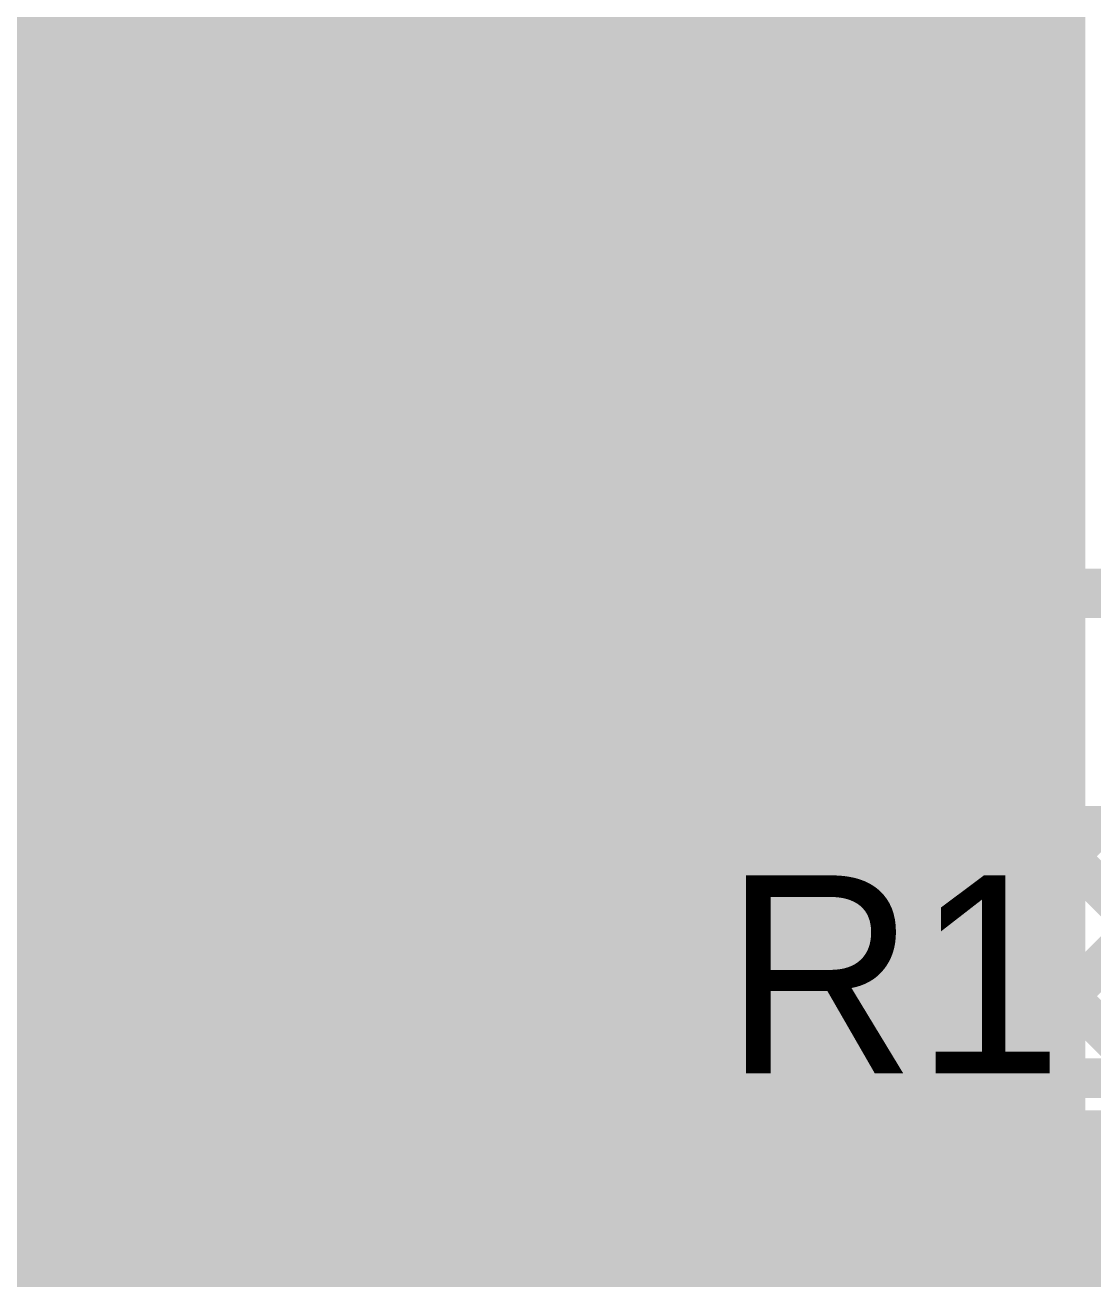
# Model space of a CAD drawing. Header units: millimetres. Extents: x 0.84 to 3.69, y 1.83 to 3.72.
# Drawn here: x 1.3447 to 1.5605, y 2.6864 to 2.9399 of the extents above; entities that cross this region are included whole.
import ezdxf

# ---------------------------------------------------------------- set-up
doc = ezdxf.new("R2010")
doc.units = ezdxf.units.MM
doc.header["$MEASUREMENT"] = 0
for name, color, linetype in [('BottomLayer', 5, 'Continuous'), ('BottomPaste', 16, 'Continuous'), ('BottomSolder', 6, 'Continuous'), ('TopLayer', 1, 'Continuous'), ('TopOverlay', 2, 'Continuous'), ('TopPaste', 8, 'Continuous'), ('TopSolder', 216, 'Continuous')]:
    doc.layers.add(name, color=color, linetype=linetype)

# ---------------------------------------------------------------- blocks, each defined once
blk = doc.blocks.new('IHLP2525CZER3R3M01_10')
at = {"layer": 'TopLayer'}
blk.add_solid([(-0.1635, -0.0675), (-0.0685, -0.0675), (-0.1635, 0.0675), (-0.0685, 0.0675)], dxfattribs=at)
at = {"layer": 'TopOverlay', "const_width": 0.005}
for points in [[(-0.138, -0.074), (-0.138, -0.131)], [(-0.138, -0.131), (0.142, -0.131)]]:
    blk.add_lwpolyline(points, dxfattribs=at)
at = {"layer": 'TopOverlay', "const_width": 0.0025}
for points in [[(-0.13925, -0.074, 1), (-0.13675, -0.074, 1)], [(-0.13925, -0.131, 1), (-0.13675, -0.131, 1)], [(-0.13925, -0.131, 1), (-0.13675, -0.131, 1)]]:
    blk.add_lwpolyline(points, format="xyb", close=True, dxfattribs=at)
at = {"layer": 'TopPaste'}
blk.add_solid([(-0.1635, -0.0675), (-0.0685, -0.0675), (-0.1635, 0.0675), (-0.0685, 0.0675)], dxfattribs=at)
at = {"layer": 'TopSolder'}
blk.add_solid([(-0.1675, -0.0715), (-0.0645, -0.0715), (-0.1675, 0.0715), (-0.0645, 0.0715)], dxfattribs=at)
blk = doc.blocks.new('14_VQFN__3_5_3_5__36')
at = {"layer": 'TopLayer'}
for points in [[(-0.02402, 0.05118), (-0.02402, 0.08465), (-0.03504, 0.05118), (-0.03504, 0.08465)], [(0.03504, 0.05118), (0.03504, 0.08465), (0.02402, 0.05118), (0.02402, 0.08465)], [(-0.03371, 0.05522), (0.01353, 0.05522), (-0.03371, 0.06677), (0.01353, 0.06677)], [(-0.01403, 0.05522), (0.03322, 0.05522), (-0.01403, 0.06677), (0.03322, 0.06677)], [(-0.05118, 0.03386), (-0.05118, 0.04488), (-0.08465, 0.03386), (-0.08465, 0.04488)], [(0.08465, 0.03386), (0.08465, 0.04488), (0.05118, 0.03386), (0.05118, 0.04488)], [(0.04035, -0.04035), (0.04035, 0.04035), (-0.04035, -0.04035), (-0.04035, 0.04035)], [(-0.05118, 0.01417), (-0.05118, 0.0252), (-0.08465, 0.01417), (-0.08465, 0.0252)], [(0.08465, 0.01417), (0.08465, 0.0252), (0.05118, 0.01417), (0.05118, 0.0252)], [(-0.05118, -0.00551), (-0.05118, 0.00551), (-0.08465, -0.00551), (-0.08465, 0.00551)], [(0.08465, -0.00551), (0.08465, 0.00551), (0.05118, -0.00551), (0.05118, 0.00551)], [(-0.05118, -0.0252), (-0.05118, -0.01417), (-0.08465, -0.0252), (-0.08465, -0.01417)], [(0.08465, -0.0252), (0.08465, -0.01417), (0.05118, -0.0252), (0.05118, -0.01417)], [(-0.05118, -0.04488), (-0.05118, -0.03386), (-0.08465, -0.04488), (-0.08465, -0.03386)], [(0.08465, -0.04488), (0.08465, -0.03386), (0.05118, -0.04488), (0.05118, -0.03386)], [(-0.02402, -0.08465), (-0.02402, -0.05118), (-0.03504, -0.08465), (-0.03504, -0.05118)], [(0.03504, -0.08465), (0.03504, -0.05118), (0.02402, -0.08465), (0.02402, -0.05118)], [(-0.03371, -0.06677), (0.01353, -0.06677), (-0.03371, -0.05522), (0.01353, -0.05522)], [(-0.01403, -0.06677), (0.03322, -0.06677), (-0.01403, -0.05522), (0.03322, -0.05522)]]:
    blk.add_solid(points, dxfattribs=at)
at = {"layer": 'TopOverlay'}
for points, const_width in [([(-0.048, 0.08, 1), (-0.05, 0.08, 1)], 0.01), ([(-0.0525, 0.08, 1), (-0.0475, 0.08, 1)], 0.005), ([(-0.0505, 0.08, 1), (-0.0455, 0.08, 1)], 0.005), ([(-0.07225, 0.071, 1), (-0.06975, 0.071, 1)], 0.0025), ([(-0.07225, 0.071, 1), (-0.06975, 0.071, 1)], 0.0025), ([(-0.04325, 0.071, 1), (-0.04075, 0.071, 1)], 0.0025), ([(0.04075, 0.071, 1), (0.04325, 0.071, 1)], 0.0025), ([(0.06975, 0.071, 1), (0.07225, 0.071, 1)], 0.0025), ([(0.06975, 0.071, 1), (0.07225, 0.071, 1)], 0.0025), ([(-0.07225, 0.055, 1), (-0.06975, 0.055, 1)], 0.0025), ([(0.06975, 0.055, 1), (0.07225, 0.055, 1)], 0.0025), ([(-0.07225, -0.055, 1), (-0.06975, -0.055, 1)], 0.0025), ([(0.06975, -0.055, 1), (0.07225, -0.055, 1)], 0.0025), ([(-0.07225, -0.071, 1), (-0.06975, -0.071, 1)], 0.0025), ([(-0.07225, -0.071, 1), (-0.06975, -0.071, 1)], 0.0025), ([(-0.04325, -0.071, 1), (-0.04075, -0.071, 1)], 0.0025), ([(0.04075, -0.071, 1), (0.04325, -0.071, 1)], 0.0025), ([(0.06975, -0.071, 1), (0.07225, -0.071, 1)], 0.0025), ([(0.06975, -0.071, 1), (0.07225, -0.071, 1)], 0.0025)]:
    blk.add_lwpolyline(points, format="xyb", close=True, dxfattribs=dict(at, const_width=const_width))
at = {"layer": 'TopOverlay', "const_width": 0.005}
for points in [[(-0.071, 0.071), (-0.042, 0.071)], [(-0.071, 0.071), (-0.071, 0.055)], [(0.042, 0.071), (0.071, 0.071)], [(0.071, 0.071), (0.071, 0.055)], [(-0.071, -0.055), (-0.071, -0.071)], [(0.071, -0.055), (0.071, -0.071)], [(-0.071, -0.071), (-0.042, -0.071)], [(0.042, -0.071), (0.071, -0.071)]]:
    blk.add_lwpolyline(points, dxfattribs=at)
at = {"layer": 'TopPaste'}
for points in [[(-0.02402, 0.05118), (-0.02402, 0.08465), (-0.03504, 0.05118), (-0.03504, 0.08465)], [(0.03504, 0.05118), (0.03504, 0.08465), (0.02402, 0.05118), (0.02402, 0.08465)], [(-0.05118, 0.03386), (-0.05118, 0.04488), (-0.08465, 0.03386), (-0.08465, 0.04488)], [(0.08465, 0.03386), (0.08465, 0.04488), (0.05118, 0.03386), (0.05118, 0.04488)], [(0.04035, -0.04035), (0.04035, 0.04035), (-0.04035, -0.04035), (-0.04035, 0.04035)], [(-0.05118, 0.01417), (-0.05118, 0.0252), (-0.08465, 0.01417), (-0.08465, 0.0252)], [(0.08465, 0.01417), (0.08465, 0.0252), (0.05118, 0.01417), (0.05118, 0.0252)], [(-0.05118, -0.00551), (-0.05118, 0.00551), (-0.08465, -0.00551), (-0.08465, 0.00551)], [(0.08465, -0.00551), (0.08465, 0.00551), (0.05118, -0.00551), (0.05118, 0.00551)], [(-0.05118, -0.0252), (-0.05118, -0.01417), (-0.08465, -0.0252), (-0.08465, -0.01417)], [(0.08465, -0.0252), (0.08465, -0.01417), (0.05118, -0.0252), (0.05118, -0.01417)], [(-0.05118, -0.04488), (-0.05118, -0.03386), (-0.08465, -0.04488), (-0.08465, -0.03386)], [(0.08465, -0.04488), (0.08465, -0.03386), (0.05118, -0.04488), (0.05118, -0.03386)], [(-0.02402, -0.08465), (-0.02402, -0.05118), (-0.03504, -0.08465), (-0.03504, -0.05118)], [(0.03504, -0.08465), (0.03504, -0.05118), (0.02402, -0.08465), (0.02402, -0.05118)]]:
    blk.add_solid(points, dxfattribs=at)
at = {"layer": 'TopSolder'}
for points in [[(-0.02002, 0.04718), (-0.02002, 0.08865), (-0.03904, 0.04718), (-0.03904, 0.08865)], [(0.03904, 0.04718), (0.03904, 0.08865), (0.02002, 0.04718), (0.02002, 0.08865)], [(-0.04718, 0.02986), (-0.04718, 0.04888), (-0.08865, 0.02986), (-0.08865, 0.04888)], [(0.08865, 0.02986), (0.08865, 0.04888), (0.04718, 0.02986), (0.04718, 0.04888)], [(0.04435, -0.04435), (0.04435, 0.04435), (-0.04435, -0.04435), (-0.04435, 0.04435)], [(-0.04718, 0.01017), (-0.04718, 0.0292), (-0.08865, 0.01017), (-0.08865, 0.0292)], [(0.08865, 0.01017), (0.08865, 0.0292), (0.04718, 0.01017), (0.04718, 0.0292)], [(-0.04718, -0.00951), (-0.04718, 0.00951), (-0.08865, -0.00951), (-0.08865, 0.00951)], [(0.08865, -0.00951), (0.08865, 0.00951), (0.04718, -0.00951), (0.04718, 0.00951)], [(-0.04718, -0.0292), (-0.04718, -0.01017), (-0.08865, -0.0292), (-0.08865, -0.01017)], [(0.08865, -0.0292), (0.08865, -0.01017), (0.04718, -0.0292), (0.04718, -0.01017)], [(-0.04718, -0.04888), (-0.04718, -0.02986), (-0.08865, -0.04888), (-0.08865, -0.02986)], [(0.08865, -0.04888), (0.08865, -0.02986), (0.04718, -0.04888), (0.04718, -0.02986)], [(-0.02002, -0.08865), (-0.02002, -0.04718), (-0.03904, -0.08865), (-0.03904, -0.04718)], [(0.03904, -0.08865), (0.03904, -0.04718), (0.02002, -0.08865), (0.02002, -0.04718)]]:
    blk.add_solid(points, dxfattribs=at)
blk = doc.blocks.new('R__0603_52')
at = {"layer": 'TopLayer'}
for points in [[(-0.045, 0.0175), (-0.045, -0.0175), (-0.015, 0.0175), (-0.015, -0.0175)], [(0.015, 0.0175), (0.015, -0.0175), (0.045, 0.0175), (0.045, -0.0175)]]:
    blk.add_solid(points, dxfattribs=at)
at = {"layer": 'TopOverlay', "const_width": 0.005}
for points in [[(0.049, 0.021), (-0.049, 0.021)], [(-0.049, 0.021), (-0.049, -0.021)], [(0.049, 0.021), (0.049, -0.021)], [(0.049, -0.021), (-0.049, -0.021)]]:
    blk.add_lwpolyline(points, dxfattribs=at)
at = {"layer": 'TopOverlay', "const_width": 0.0025}
for points in [[(-0.05025, 0.021, 1), (-0.04775, 0.021, 1)], [(-0.05025, 0.021, 1), (-0.04775, 0.021, 1)], [(0.04775, 0.021, 1), (0.05025, 0.021, 1)], [(0.04775, 0.021, 1), (0.05025, 0.021, 1)], [(-0.05025, -0.021, 1), (-0.04775, -0.021, 1)], [(-0.05025, -0.021, 1), (-0.04775, -0.021, 1)], [(0.04775, -0.021, 1), (0.05025, -0.021, 1)], [(0.04775, -0.021, 1), (0.05025, -0.021, 1)]]:
    blk.add_lwpolyline(points, format="xyb", close=True, dxfattribs=at)
at = {"layer": 'TopPaste'}
for points in [[(-0.045, 0.0175), (-0.045, -0.0175), (-0.015, 0.0175), (-0.015, -0.0175)], [(0.015, 0.0175), (0.015, -0.0175), (0.045, 0.0175), (0.045, -0.0175)]]:
    blk.add_solid(points, dxfattribs=at)
at = {"layer": 'TopSolder'}
for points in [[(-0.049, 0.0215), (-0.049, -0.0215), (-0.011, 0.0215), (-0.011, -0.0215)], [(0.011, 0.0215), (0.011, -0.0215), (0.049, 0.0215), (0.049, -0.0215)]]:
    blk.add_solid(points, dxfattribs=at)
blk = doc.blocks.new('VS_12CWQ06FNTR_M3_B_59')
at = {"layer": 'BottomLayer'}
blk.add_solid([(-0.13661, -0.28297), (0.12874, -0.28297), (-0.13661, -0.0377), (0.12874, -0.0377)], dxfattribs=at)
at = {"layer": 'BottomPaste'}
blk.add_solid([(-0.13661, -0.28297), (0.12874, -0.28297), (-0.13661, -0.0377), (0.12874, -0.0377)], dxfattribs=at)
at = {"layer": 'BottomSolder'}
blk.add_solid([(-0.14061, -0.28697), (0.13274, -0.28697), (-0.14061, -0.0337), (0.13274, -0.0337)], dxfattribs=at)
blk = doc.blocks.new('C__0603_88')
at = {"layer": 'TopLayer'}
for points in [[(-0.045, 0.0175), (-0.045, -0.0175), (-0.015, 0.0175), (-0.015, -0.0175)], [(0.015, 0.0175), (0.015, -0.0175), (0.045, 0.0175), (0.045, -0.0175)]]:
    blk.add_solid(points, dxfattribs=at)
at = {"layer": 'TopOverlay', "const_width": 0.005}
for points in [[(-0.049, 0.021), (-0.018, 0.021)], [(-0.049, -0.021), (-0.049, 0.021)], [(0.018, 0.021), (0.049, 0.021)], [(0.049, -0.021), (0.049, 0.021)], [(-0.049, -0.021), (-0.018, -0.021)], [(0.018, -0.021), (0.049, -0.021)]]:
    blk.add_lwpolyline(points, dxfattribs=at)
at = {"layer": 'TopOverlay', "const_width": 0.0025}
for points in [[(-0.05025, 0.021, 1), (-0.04775, 0.021, 1)], [(-0.05025, 0.021, 1), (-0.04775, 0.021, 1)], [(-0.01925, 0.021, 1), (-0.01675, 0.021, 1)], [(0.01675, 0.021, 1), (0.01925, 0.021, 1)], [(0.04775, 0.021, 1), (0.05025, 0.021, 1)], [(0.04775, 0.021, 1), (0.05025, 0.021, 1)], [(-0.05025, -0.021, 1), (-0.04775, -0.021, 1)], [(-0.05025, -0.021, 1), (-0.04775, -0.021, 1)], [(-0.01925, -0.021, 1), (-0.01675, -0.021, 1)], [(0.01675, -0.021, 1), (0.01925, -0.021, 1)], [(0.04775, -0.021, 1), (0.05025, -0.021, 1)], [(0.04775, -0.021, 1), (0.05025, -0.021, 1)]]:
    blk.add_lwpolyline(points, format="xyb", close=True, dxfattribs=at)
at = {"layer": 'TopPaste'}
for points in [[(-0.045, 0.0175), (-0.045, -0.0175), (-0.015, 0.0175), (-0.015, -0.0175)], [(0.015, 0.0175), (0.015, -0.0175), (0.045, 0.0175), (0.045, -0.0175)]]:
    blk.add_solid(points, dxfattribs=at)
at = {"layer": 'TopSolder'}
for points in [[(-0.04736, 0.01986), (-0.04736, -0.01986), (-0.01264, 0.01986), (-0.01264, -0.01986)], [(0.01264, 0.01986), (0.01264, -0.01986), (0.04736, 0.01986), (0.04736, -0.01986)]]:
    blk.add_solid(points, dxfattribs=at)
blk = doc.blocks.new('C__1210_90')
at = {"layer": 'TopLayer'}
for points in [[(-0.08, -0.055), (-0.02, -0.055), (-0.08, 0.055), (-0.02, 0.055)], [(0.02, -0.055), (0.08, -0.055), (0.02, 0.055), (0.08, 0.055)]]:
    blk.add_solid(points, dxfattribs=at)
at = {"layer": 'TopOverlay', "const_width": 0.005}
for points in [[(-0.084, 0.059), (-0.023, 0.059)], [(-0.084, -0.059), (-0.084, 0.059)], [(0.023, 0.059), (0.084, 0.059)], [(0.084, -0.059), (0.084, 0.059)], [(-0.084, -0.059), (-0.023, -0.059)], [(0.023, -0.059), (0.084, -0.059)]]:
    blk.add_lwpolyline(points, dxfattribs=at)
at = {"layer": 'TopOverlay', "const_width": 0.0025}
for points in [[(-0.08525, 0.059, 1), (-0.08275, 0.059, 1)], [(-0.08525, 0.059, 1), (-0.08275, 0.059, 1)], [(-0.02425, 0.059, 1), (-0.02175, 0.059, 1)], [(0.02175, 0.059, 1), (0.02425, 0.059, 1)], [(0.08275, 0.059, 1), (0.08525, 0.059, 1)], [(0.08275, 0.059, 1), (0.08525, 0.059, 1)], [(-0.08525, -0.059, 1), (-0.08275, -0.059, 1)], [(-0.08525, -0.059, 1), (-0.08275, -0.059, 1)], [(-0.02425, -0.059, 1), (-0.02175, -0.059, 1)], [(0.02175, -0.059, 1), (0.02425, -0.059, 1)], [(0.08275, -0.059, 1), (0.08525, -0.059, 1)], [(0.08275, -0.059, 1), (0.08525, -0.059, 1)]]:
    blk.add_lwpolyline(points, format="xyb", close=True, dxfattribs=at)
at = {"layer": 'TopPaste'}
for points in [[(-0.08, -0.055), (-0.02, -0.055), (-0.08, 0.055), (-0.02, 0.055)], [(0.02, -0.055), (0.08, -0.055), (0.02, 0.055), (0.08, 0.055)]]:
    blk.add_solid(points, dxfattribs=at)
at = {"layer": 'TopSolder'}
for points in [[(-0.084, -0.059), (-0.016, -0.059), (-0.084, 0.059), (-0.016, 0.059)], [(0.016, -0.059), (0.084, -0.059), (0.016, 0.059), (0.084, 0.059)]]:
    blk.add_solid(points, dxfattribs=at)

msp = doc.modelspace()

# ---------------------------------------------------------------- linework, layer by layer
at = {"layer": 'BottomLayer'}
msp.add_solid([(1.309, 2.534), (1.555, 2.534), (1.309, 3.34), (1.555, 3.34)], dxfattribs=at)
at = {"layer": 'TopLayer'}
for points, const_width in [([(1.553, 2.778), (1.553, 3.136)], 0.008), ([(1.546, 2.924), (1.546, 3.056)], 0.008), ([(1.546, 2.924), (1.546, 3.056)], 0.008), ([(1.546, 2.93193), (1.553, 2.93893)], 0.008), ([(1.132, 2.922), (1.546, 2.922)], 0.008), ([(1.34893, 2.922), (1.35393, 2.917)], 0.008), ([(1.36136, 2.917), (1.36636, 2.922)], 0.008), ([(1.37721, 2.922), (1.38221, 2.917)], 0.008), ([(1.38965, 2.917), (1.39465, 2.922)], 0.008), ([(1.4055, 2.922), (1.4855, 2.842)], 0.008), ([(1.409, 2.87978), (1.45122, 2.922)], 0.008), ([(1.409, 2.90807), (1.42293, 2.922)], 0.008), ([(1.409, 2.82321), (1.50779, 2.922)], 0.008), ([(1.409, 2.8515), (1.4795, 2.922)], 0.008), ([(1.409, 2.79493), (1.53607, 2.922)], 0.008), ([(1.43378, 2.922), (1.50228, 2.8535)], 0.008), ([(1.46206, 2.922), (1.53056, 2.8535)], 0.008), ([(1.49035, 2.922), (1.553, 2.85935)], 0.008), ([(1.51863, 2.922), (1.553, 2.88763)], 0.008), ([(1.546, 2.92292), (1.553, 2.91592)], 0.008), ([(1.132, 2.917), (1.409, 2.917)], 0.008), ([(1.409, 2.78404), (1.409, 2.917)], 0.008), ([(1.48435, 2.842), (1.553, 2.91065)], 0.008), ([(1.409, 2.89021), (1.46209, 2.83713)], 0.008), ([(1.52414, 2.8535), (1.553, 2.88236)], 0.008), ([(1.409, 2.86193), (1.44794, 2.82298)], 0.008), ([(1.497, 2.8535), (1.549, 2.8535)], 0.008), ([(1.497, 2.842), (1.497, 2.8535)], 0.008), ([(1.549, 2.85008), (1.553, 2.85408)], 0.008), ([(1.549, 2.7965), (1.549, 2.8535)], 0.008), ([(1.474, 2.842), (1.497, 2.842)], 0.008), ([(1.409, 2.78404), (1.46196, 2.837)], 0.008), ([(1.549, 2.83506), (1.553, 2.83106)], 0.008), ([(1.409, 2.83364), (1.4338, 2.80884)], 0.008), ([(1.41137, 2.76237), (1.474, 2.825)], 0.012), ([(1.474, 2.825), (1.523, 2.825)], 0.012), ([(1.549, 2.82179), (1.553, 2.82579)], 0.008), ([(1.558, 2.825), (1.583, 2.825)], 0.01), ([(1.26807, 2.81107), (1.35231, 2.81107)], 0.025), ([(1.35231, 2.71491), (1.35231, 2.81107)], 0.012), ([(1.42837, 2.75533), (1.48104, 2.808)], 0.008), ([(1.48104, 2.808), (1.497, 2.808)], 0.008), ([(1.49121, 2.808), (1.497, 2.80221)], 0.008), ([(1.497, 2.7965), (1.497, 2.808)], 0.008), ([(1.549, 2.80678), (1.553, 2.80278)], 0.008), ([(1.409, 2.80536), (1.41966, 2.7947)], 0.008), ([(1.497, 2.80221), (1.50271, 2.7965)], 0.008), ([(1.42837, 2.72945), (1.497, 2.79808)], 0.008), ([(1.47198, 2.79894), (1.54393, 2.727)], 0.008), ([(1.48099, 2.7255), (1.553, 2.79751)], 0.008), ([(1.42788, 2.70067), (1.52371, 2.7965)], 0.008), ([(1.497, 2.7965), (1.549, 2.7965)], 0.008), ([(1.50271, 2.7965), (1.57221, 2.727)], 0.008), ([(1.531, 2.7965), (1.6005, 2.727)], 0.008), ([(1.45784, 2.7848), (1.51714, 2.7255)], 0.008), ([(1.50928, 2.7255), (1.56178, 2.778)], 0.008), ([(1.53906, 2.727), (1.59006, 2.778)], 0.008), ([(1.553, 2.778), (1.6815, 2.778)], 0.008), ([(1.4437, 2.77066), (1.48886, 2.7255)], 0.008), ([(1.41137, 2.71491), (1.41137, 2.76237)], 0.012), ([(1.42956, 2.75652), (1.47405, 2.71203)], 0.008), ([(1.42837, 2.71491), (1.42837, 2.75533)], 0.008), ([(1.42837, 2.72942), (1.45937, 2.69842)], 0.008), ([(1.536, 2.72394), (1.53906, 2.727)], 0.008), ([(1.536, 2.727), (1.64563, 2.727)], 0.008), ([(1.476, 2.72051), (1.48099, 2.7255)], 0.008), ([(1.476, 2.7255), (1.528, 2.7255)], 0.008), ([(1.476, 2.71291), (1.476, 2.7255)], 0.008), ([(1.528, 2.677), (1.528, 2.7255)], 0.008), ([(1.528, 2.71594), (1.536, 2.72394)], 0.008), ([(1.536, 2.677), (1.536, 2.7255)], 0.008), ([(1.536, 2.677), (1.536, 2.7255)], 0.008), ([(1.44902, 2.69353), (1.476, 2.72051)], 0.008), ([(1.528, 2.71464), (1.536, 2.70664)], 0.008), ([(1.42788, 2.69304), (1.42788, 2.71087)], 0.008), ([(1.45449, 2.69353), (1.46996, 2.709)], 0.008), ([(1.42788, 2.70162), (1.43635, 2.69315)], 0.008), ([(1.46153, 2.67653), (1.482, 2.697)], 0.012), ([(1.482, 2.697), (1.502, 2.697)], 0.012), ([(1.528, 2.68766), (1.536, 2.69566)], 0.008), ([(1.42788, 2.69304), (1.43587, 2.69304)], 0.008), ([(1.43991, 2.69353), (1.45449, 2.69353)], 0.008), ([(1.528, 2.68636), (1.536, 2.67836)], 0.008)]:
    msp.add_lwpolyline(points, dxfattribs=dict(at, const_width=const_width))
for points, const_width in [([(1.551, 2.93893, 1), (1.555, 2.93893, 1)], 0.004), ([(1.544, 2.93193, 1), (1.548, 2.93193, 1)], 0.004), ([(1.544, 2.924, 1), (1.548, 2.924, 1)], 0.004), ([(1.544, 2.924, 1), (1.548, 2.924, 1)], 0.004), ([(1.34693, 2.922, 1), (1.35093, 2.922, 1)], 0.004), ([(1.36436, 2.922, 1), (1.36836, 2.922, 1)], 0.004), ([(1.37521, 2.922, 1), (1.37921, 2.922, 1)], 0.004), ([(1.39265, 2.922, 1), (1.39665, 2.922, 1)], 0.004), ([(1.4035, 2.922, 1), (1.4075, 2.922, 1)], 0.004), ([(1.42093, 2.922, 1), (1.42493, 2.922, 1)], 0.004), ([(1.43178, 2.922, 1), (1.43578, 2.922, 1)], 0.004), ([(1.44922, 2.922, 1), (1.45322, 2.922, 1)], 0.004), ([(1.46006, 2.922, 1), (1.46406, 2.922, 1)], 0.004), ([(1.4775, 2.922, 1), (1.4815, 2.922, 1)], 0.004), ([(1.48835, 2.922, 1), (1.49235, 2.922, 1)], 0.004), ([(1.50579, 2.922, 1), (1.50979, 2.922, 1)], 0.004), ([(1.51663, 2.922, 1), (1.52063, 2.922, 1)], 0.004), ([(1.53407, 2.922, 1), (1.53807, 2.922, 1)], 0.004), ([(1.544, 2.92292, 1), (1.548, 2.92292, 1)], 0.004), ([(1.544, 2.922, 1), (1.548, 2.922, 1)], 0.004), ([(1.35193, 2.917, 1), (1.35593, 2.917, 1)], 0.004), ([(1.35936, 2.917, 1), (1.36336, 2.917, 1)], 0.004), ([(1.38021, 2.917, 1), (1.38421, 2.917, 1)], 0.004), ([(1.38765, 2.917, 1), (1.39165, 2.917, 1)], 0.004), ([(1.407, 2.917, 1), (1.411, 2.917, 1)], 0.004), ([(1.407, 2.917, 1), (1.411, 2.917, 1)], 0.004), ([(1.551, 2.91592, 1), (1.555, 2.91592, 1)], 0.004), ([(1.551, 2.91065, 1), (1.555, 2.91065, 1)], 0.004), ([(1.407, 2.90807, 1), (1.411, 2.90807, 1)], 0.004), ([(1.407, 2.89021, 1), (1.411, 2.89021, 1)], 0.004), ([(1.551, 2.88763, 1), (1.555, 2.88763, 1)], 0.004), ([(1.551, 2.88236, 1), (1.555, 2.88236, 1)], 0.004), ([(1.407, 2.87978, 1), (1.411, 2.87978, 1)], 0.004), ([(1.407, 2.86193, 1), (1.411, 2.86193, 1)], 0.004), ([(1.551, 2.85935, 1), (1.555, 2.85935, 1)], 0.004), ([(1.495, 2.8535, 1), (1.499, 2.8535, 1)], 0.004), ([(1.495, 2.8535, 1), (1.499, 2.8535, 1)], 0.004), ([(1.50028, 2.8535, 1), (1.50428, 2.8535, 1)], 0.004), ([(1.52214, 2.8535, 1), (1.52614, 2.8535, 1)], 0.004), ([(1.52856, 2.8535, 1), (1.53256, 2.8535, 1)], 0.004), ([(1.547, 2.8535, 1), (1.551, 2.8535, 1)], 0.004), ([(1.547, 2.8535, 1), (1.551, 2.8535, 1)], 0.004), ([(1.551, 2.85408, 1), (1.555, 2.85408, 1)], 0.004), ([(1.407, 2.8515, 1), (1.411, 2.8515, 1)], 0.004), ([(1.547, 2.85008, 1), (1.551, 2.85008, 1)], 0.004), ([(1.472, 2.842, 1), (1.476, 2.842, 1)], 0.004), ([(1.472, 2.842, 1), (1.476, 2.842, 1)], 0.004), ([(1.472, 2.842, 1), (1.476, 2.842, 1)], 0.004), ([(1.48235, 2.842, 1), (1.48635, 2.842, 1)], 0.004), ([(1.4835, 2.842, 1), (1.4875, 2.842, 1)], 0.004), ([(1.495, 2.842, 1), (1.499, 2.842, 1)], 0.004), ([(1.495, 2.842, 1), (1.499, 2.842, 1)], 0.004), ([(1.46009, 2.83713, 1), (1.46409, 2.83713, 1)], 0.004), ([(1.45996, 2.837, 1), (1.46396, 2.837, 1)], 0.004), ([(1.45996, 2.837, 1), (1.46396, 2.837, 1)], 0.004), ([(1.45998, 2.83702, 1), (1.46398, 2.83702, 1)], 0.004), ([(1.547, 2.83506, 1), (1.551, 2.83506, 1)], 0.004), ([(1.407, 2.83364, 1), (1.411, 2.83364, 1)], 0.004), ([(1.551, 2.83106, 1), (1.555, 2.83106, 1)], 0.004), ([(1.471, 2.825, 1), (1.477, 2.825, 1)], 0.006), ([(1.471, 2.825, 1), (1.477, 2.825, 1)], 0.006), ([(1.52, 2.825, 1), (1.526, 2.825, 1)], 0.006), ([(1.551, 2.82579, 1), (1.555, 2.82579, 1)], 0.004), ([(1.5555, 2.825, 1), (1.5605, 2.825, 1)], 0.005), ([(1.407, 2.82321, 1), (1.411, 2.82321, 1)], 0.004), ([(1.44594, 2.82298, 1), (1.44994, 2.82298, 1)], 0.004), ([(1.34607, 2.81107, 1), (1.35857, 2.81107, 1)], 0.0125), ([(1.547, 2.82179, 1), (1.551, 2.82179, 1)], 0.004), ([(1.34932, 2.81107, 1), (1.35532, 2.81107, 1)], 0.006), ([(1.4318, 2.80884, 1), (1.4358, 2.80884, 1)], 0.004), ([(1.47904, 2.808, 1), (1.48304, 2.808, 1)], 0.004), ([(1.47904, 2.808, 1), (1.48304, 2.808, 1)], 0.004), ([(1.48921, 2.808, 1), (1.49321, 2.808, 1)], 0.004), ([(1.495, 2.808, 1), (1.499, 2.808, 1)], 0.004), ([(1.495, 2.808, 1), (1.499, 2.808, 1)], 0.004), ([(1.547, 2.80678, 1), (1.551, 2.80678, 1)], 0.004), ([(1.407, 2.80536, 1), (1.411, 2.80536, 1)], 0.004), ([(1.495, 2.80221, 1), (1.499, 2.80221, 1)], 0.004), ([(1.495, 2.80221, 1), (1.499, 2.80221, 1)], 0.004), ([(1.551, 2.80278, 1), (1.555, 2.80278, 1)], 0.004), ([(1.46998, 2.79894, 1), (1.47398, 2.79894, 1)], 0.004), ([(1.495, 2.79808, 1), (1.499, 2.79808, 1)], 0.004), ([(1.551, 2.79751, 1), (1.555, 2.79751, 1)], 0.004), ([(1.407, 2.79493, 1), (1.411, 2.79493, 1)], 0.004), ([(1.41766, 2.7947, 1), (1.42166, 2.7947, 1)], 0.004), ([(1.495, 2.7965, 1), (1.499, 2.7965, 1)], 0.004), ([(1.495, 2.7965, 1), (1.499, 2.7965, 1)], 0.004), ([(1.50071, 2.7965, 1), (1.50471, 2.7965, 1)], 0.004), ([(1.50071, 2.7965, 1), (1.50471, 2.7965, 1)], 0.004), ([(1.52171, 2.7965, 1), (1.52571, 2.7965, 1)], 0.004), ([(1.529, 2.7965, 1), (1.533, 2.7965, 1)], 0.004), ([(1.547, 2.7965, 1), (1.551, 2.7965, 1)], 0.004), ([(1.547, 2.7965, 1), (1.551, 2.7965, 1)], 0.004), ([(1.407, 2.78404, 1), (1.411, 2.78404, 1)], 0.004), ([(1.407, 2.78404, 1), (1.411, 2.78404, 1)], 0.004), ([(1.45584, 2.7848, 1), (1.45984, 2.7848, 1)], 0.004), ([(1.551, 2.778, 1), (1.555, 2.778, 1)], 0.004), ([(1.551, 2.778, 1), (1.555, 2.778, 1)], 0.004), ([(1.55978, 2.778, 1), (1.56378, 2.778, 1)], 0.004), ([(1.4417, 2.77066, 1), (1.4457, 2.77066, 1)], 0.004), ([(1.40837, 2.76237, 1), (1.41437, 2.76237, 1)], 0.006), ([(1.40837, 2.76237, 1), (1.41437, 2.76237, 1)], 0.006), ([(1.42756, 2.75652, 1), (1.43156, 2.75652, 1)], 0.004), ([(1.42637, 2.75533, 1), (1.43037, 2.75533, 1)], 0.004), ([(1.42637, 2.75533, 1), (1.43037, 2.75533, 1)], 0.004), ([(1.42637, 2.72945, 1), (1.43037, 2.72945, 1)], 0.004), ([(1.42637, 2.72942, 1), (1.43037, 2.72942, 1)], 0.004), ([(1.534, 2.727, 1), (1.538, 2.727, 1)], 0.004), ([(1.53706, 2.727, 1), (1.54106, 2.727, 1)], 0.004), ([(1.53706, 2.727, 1), (1.54106, 2.727, 1)], 0.004), ([(1.54193, 2.727, 1), (1.54593, 2.727, 1)], 0.004), ([(1.474, 2.7255, 1), (1.478, 2.7255, 1)], 0.004), ([(1.474, 2.7255, 1), (1.478, 2.7255, 1)], 0.004), ([(1.47899, 2.7255, 1), (1.48299, 2.7255, 1)], 0.004), ([(1.47899, 2.7255, 1), (1.48299, 2.7255, 1)], 0.004), ([(1.48686, 2.7255, 1), (1.49086, 2.7255, 1)], 0.004), ([(1.50728, 2.7255, 1), (1.51128, 2.7255, 1)], 0.004), ([(1.51514, 2.7255, 1), (1.51914, 2.7255, 1)], 0.004), ([(1.526, 2.7255, 1), (1.53, 2.7255, 1)], 0.004), ([(1.526, 2.7255, 1), (1.53, 2.7255, 1)], 0.004), ([(1.534, 2.7255, 1), (1.538, 2.7255, 1)], 0.004), ([(1.534, 2.7255, 1), (1.538, 2.7255, 1)], 0.004), ([(1.534, 2.72394, 1), (1.538, 2.72394, 1)], 0.004), ([(1.534, 2.72394, 1), (1.538, 2.72394, 1)], 0.004), ([(1.474, 2.72051, 1), (1.478, 2.72051, 1)], 0.004), ([(1.474, 2.72051, 1), (1.478, 2.72051, 1)], 0.004), ([(1.34932, 2.71491, 1), (1.35532, 2.71491, 1)], 0.006), ([(1.40837, 2.71491, 1), (1.41437, 2.71491, 1)], 0.006), ([(1.526, 2.71594, 1), (1.53, 2.71594, 1)], 0.004), ([(1.42637, 2.71491, 1), (1.43037, 2.71491, 1)], 0.004), ([(1.42637, 2.71491, 1), (1.43037, 2.71491, 1)], 0.004), ([(1.526, 2.71464, 1), (1.53, 2.71464, 1)], 0.004), ([(1.42588, 2.71087, 1), (1.42988, 2.71087, 1)], 0.004), ([(1.42588, 2.71087, 1), (1.42988, 2.71087, 1)], 0.004), ([(1.47205, 2.71203, 1), (1.47605, 2.71203, 1)], 0.004), ([(1.474, 2.71291, 1), (1.478, 2.71291, 1)], 0.004), ([(1.474, 2.71291, 1), (1.478, 2.71291, 1)], 0.004), ([(1.474, 2.71291, 1), (1.478, 2.71291, 1)], 0.004), ([(1.46796, 2.709, 1), (1.47196, 2.709, 1)], 0.004), ([(1.46796, 2.709, 1), (1.47196, 2.709, 1)], 0.004), ([(1.46798, 2.70902, 1), (1.47198, 2.70902, 1)], 0.004), ([(1.534, 2.70664, 1), (1.538, 2.70664, 1)], 0.004), ([(1.42588, 2.70162, 1), (1.42988, 2.70162, 1)], 0.004), ([(1.42588, 2.70067, 1), (1.42988, 2.70067, 1)], 0.004), ([(1.45737, 2.69842, 1), (1.46137, 2.69842, 1)], 0.004), ([(1.479, 2.697, 1), (1.485, 2.697, 1)], 0.006), ([(1.479, 2.697, 1), (1.485, 2.697, 1)], 0.006), ([(1.499, 2.697, 1), (1.505, 2.697, 1)], 0.006), ([(1.534, 2.69566, 1), (1.538, 2.69566, 1)], 0.004), ([(1.42588, 2.69304, 1), (1.42988, 2.69304, 1)], 0.004), ([(1.42588, 2.69304, 1), (1.42988, 2.69304, 1)], 0.004), ([(1.43387, 2.69304, 1), (1.43787, 2.69304, 1)], 0.004), ([(1.43387, 2.69304, 1), (1.43787, 2.69304, 1)], 0.004), ([(1.43435, 2.69315, 1), (1.43835, 2.69315, 1)], 0.004), ([(1.43791, 2.69353, 1), (1.44191, 2.69353, 1)], 0.004), ([(1.43791, 2.69353, 1), (1.44191, 2.69353, 1)], 0.004), ([(1.44702, 2.69353, 1), (1.45102, 2.69353, 1)], 0.004), ([(1.45249, 2.69353, 1), (1.45649, 2.69353, 1)], 0.004), ([(1.45249, 2.69353, 1), (1.45649, 2.69353, 1)], 0.004), ([(1.526, 2.68766, 1), (1.53, 2.68766, 1)], 0.004), ([(1.526, 2.68636, 1), (1.53, 2.68636, 1)], 0.004)]:
    msp.add_lwpolyline(points, format="xyb", close=True, dxfattribs=dict(at, const_width=const_width))
at = {"layer": 'TopLayer', "const_width": 0.008}
for points in [[(1.46196, 2.837, -0.199327), (1.474, 2.842)], [(1.46198, 2.83702, -0.198912), (1.474, 2.842)], [(1.42837, 2.71491, -0.060131), (1.42788, 2.71087)], [(1.46996, 2.709, -0.106975), (1.476, 2.71291)], [(1.46998, 2.70902, -0.106572), (1.476, 2.71291)], [(1.43587, 2.69304, -0.060131), (1.43991, 2.69353)]]:
    msp.add_lwpolyline(points, format="xyb", dxfattribs=at)
at = {"layer": 'TopLayer'}
for points in [[(1.135, 2.933), (1.535, 2.933), (1.135, 3.137), (1.535, 3.137)], [(1.135, 2.77), (1.398, 2.77), (1.135, 2.906), (1.398, 2.906)], [(1.346, 2.698), (1.378, 2.698), (1.346, 2.792), (1.378, 2.792)], [(1.547, 2.67791), (1.63463, 2.67791), (1.547, 2.716), (1.63463, 2.716)], [(1.331, 2.563), (1.358, 2.563), (1.331, 2.688), (1.358, 2.688)]]:
    msp.add_solid(points, dxfattribs=at)

# ---------------------------------------------------------------- block references
for name, p, rotation in [('IHLP2525CZER3R3M01_10', (1.324, 2.969), 90), ('C__1210_90', (1.555, 2.99), 360), ('VS_12CWQ06FNTR_M3_B_59', (1.272, 2.821), 90), ('C__0603_88', (1.553, 2.825), 360), ('14_VQFN__3_5_3_5__36', (1.372, 2.647), 90), ('R__0603_52', (1.532, 2.697), 180)]:
    msp.add_blockref(name, p, dxfattribs=dict(rotation=rotation))

# ---------------------------------------------------------------- texts
at = {"layer": 'TopOverlay'}
msp.add_text('R1', height=0.04, dxfattribs=at).set_placement((1.486, 2.728))

doc.saveas('drawing.dxf')
